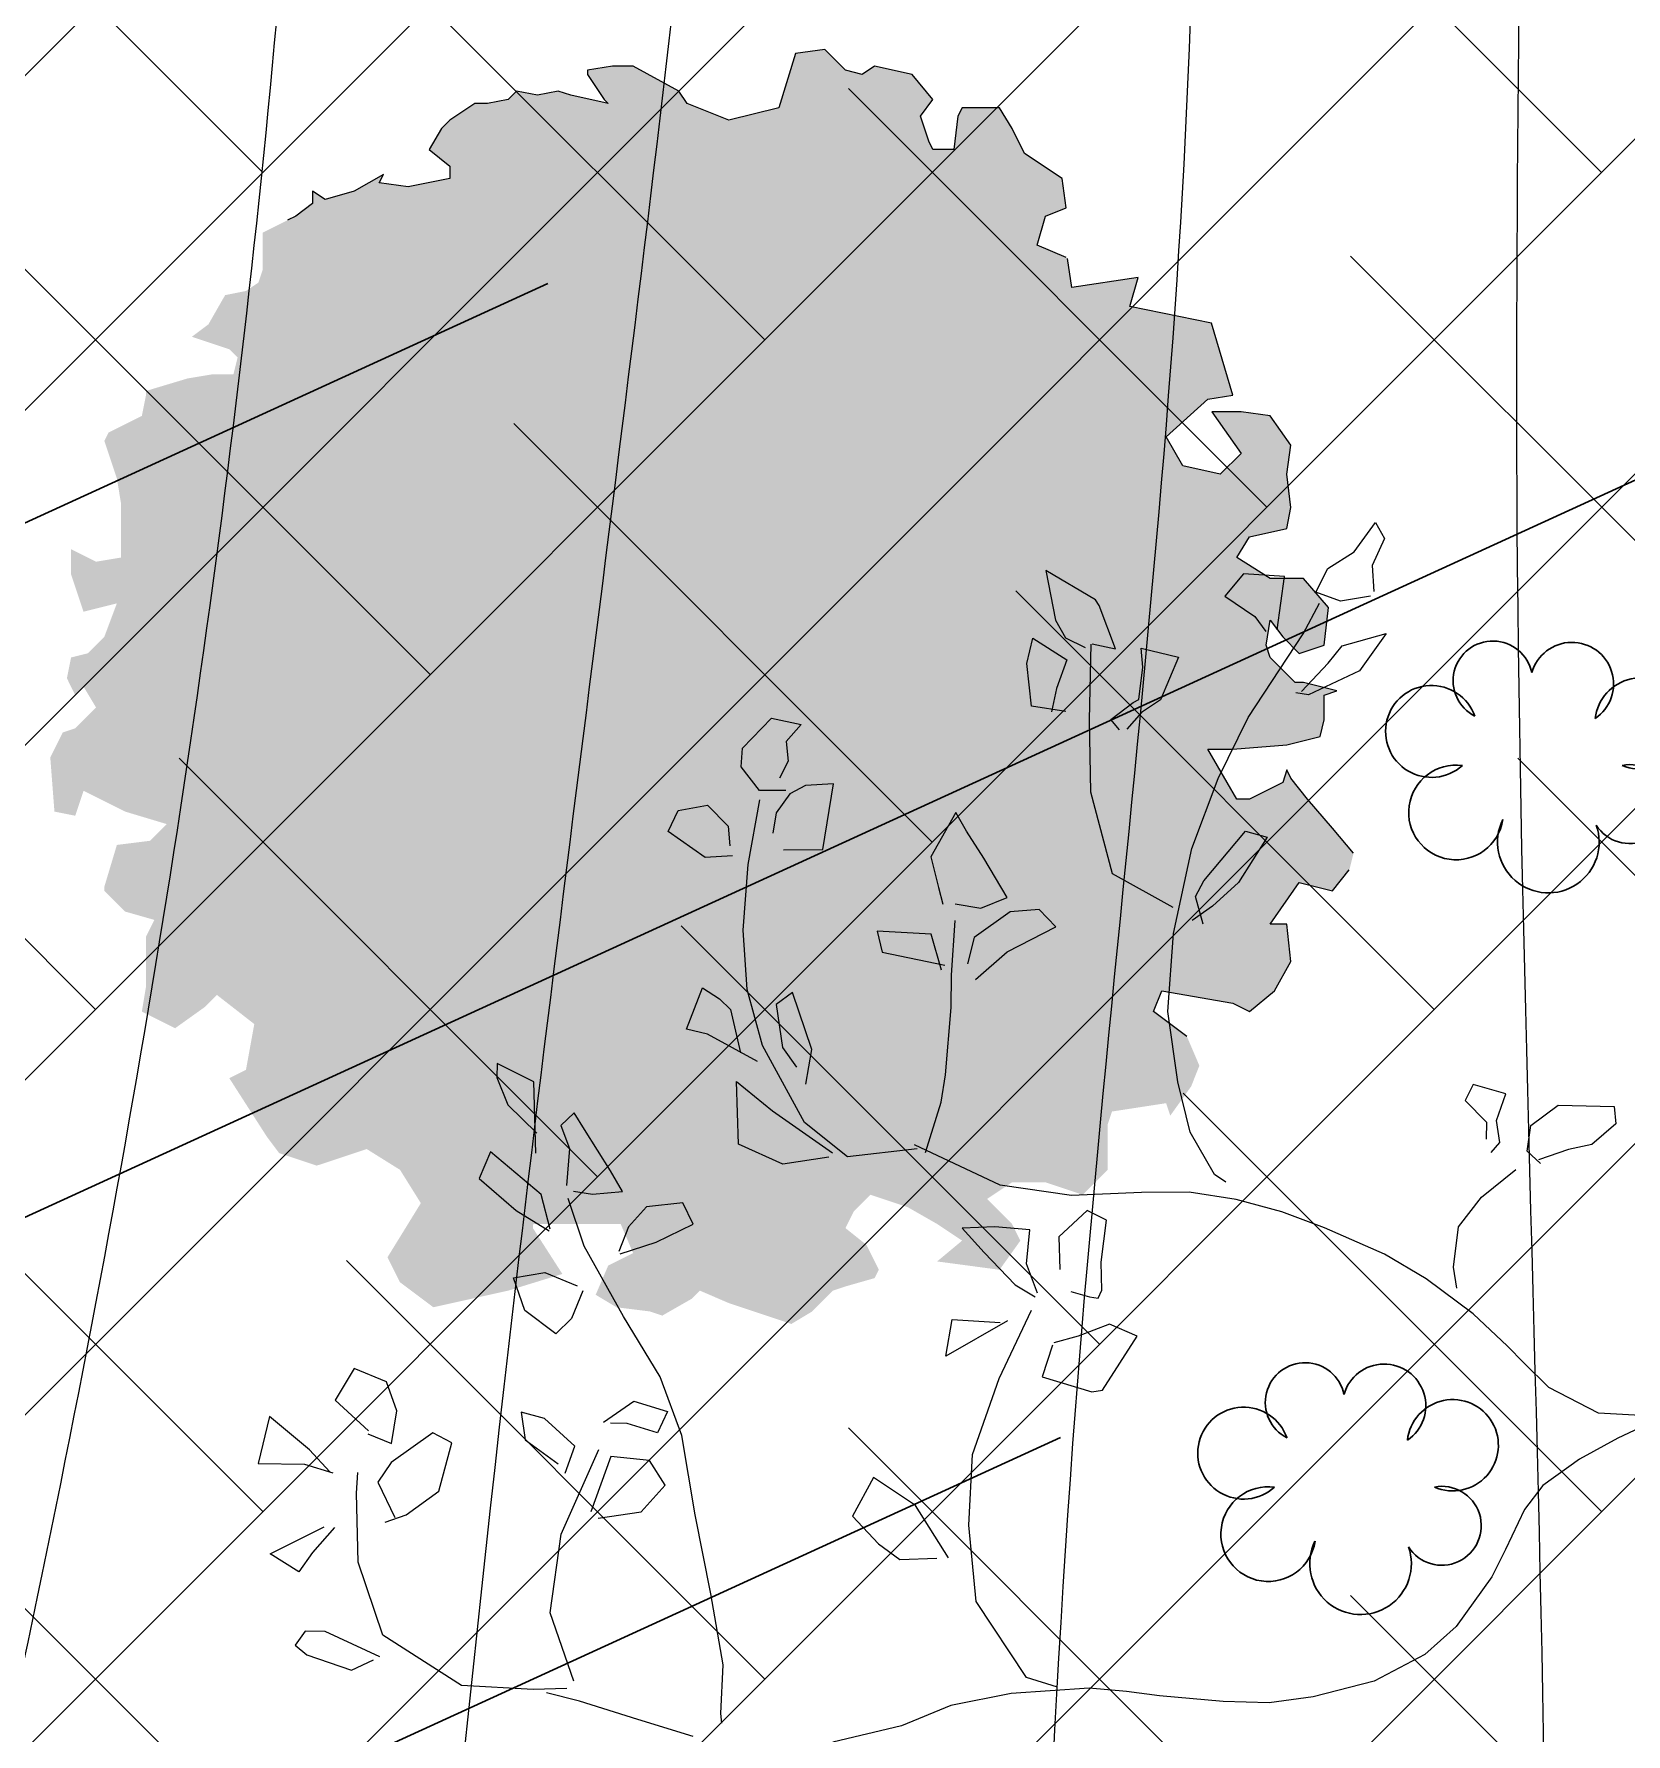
# Model space of a CAD drawing. Header units: millimetres. Extents: x 5637 to 6048, y 3385 to 3927.
# Drawn here: x 5852.146 to 5854.668, y 3749.111 to 3751.804 of the extents above; entities that cross this region are included whole.
import ezdxf

# ---------------------------------------------------------------- set-up
doc = ezdxf.new("R2010")
doc.units = ezdxf.units.MM
doc.linetypes.add('DASHEDX2', pattern=[38.1, 25.4, -12.7])
doc.layers.add('Contour Lines', color=253, linetype='Continuous')
doc.layers.add('plants1', color=7, linetype='Continuous', true_color=0x89ee5d)
doc.layers.add('project gr', color=250, linetype='Continuous', lineweight=30)
doc.layers.add('trees new', color=7, linetype='Continuous', lineweight=20)

# ---------------------------------------------------------------- blocks, each defined once
blk = doc.blocks.new('695')
at = {"layer": 'plants1'}
h = blk.add_hatch(color=256, dxfattribs=at)
h.set_gradient(color1=(75, 160, 114), color2=(211, 49, 119), rotation=225, name='INVHEMISPHERICAL')
h.paths.add_polyline_path([(2594.8059, 4785.6353), (2594.8389, 4785.5913), (2594.8828, 4785.5473), (2594.9488, 4785.5693), (2594.9598, 4785.6683), (2594.8938, 4785.7452), (2594.8059, 4785.7452), (2594.7179, 4785.8002), (2594.7509, 4785.8552), (2594.8498, 4785.8772), (2594.8608, 4785.9321), (2594.8498, 4786.0201), (2594.8608, 4786.0971), (2594.8059, 4786.1741), (2594.7289, 4786.185), (2594.6519, 4786.185), (2594.7289, 4786.0751), (2594.6739, 4786.0201), (2594.575, 4786.0421), (2594.531, 4786.1191), (2594.6409, 4786.218), (2594.7069, 4786.229), (2594.6513, 4786.419), (2594.4348, 4786.4629), (2594.4568, 4786.5399), (2594.282, 4786.5127), (2594.2709, 4786.5903), (2594.1901, 4786.6249), (2594.2121, 4786.7018), (2594.2671, 4786.7238), (2594.2561, 4786.8008), (2594.1571, 4786.8668), (2594.1241, 4786.9327), (2594.0912, 4786.9877), (2593.9922, 4786.9877), (2593.9812, 4786.9657), (2593.9702, 4786.8778), (2593.9152, 4786.8778), (2593.9042, 4786.8998), (2593.8822, 4786.9657), (2593.9152, 4787.0097), (2593.8602, 4787.0757), (2593.7613, 4787.0977), (2593.7283, 4787.0757), (2593.6843, 4787.0867), (2593.6293, 4787.1417), (2593.5524, 4787.1307), (2593.5084, 4786.9877), (2593.3764, 4786.9547), (2593.2665, 4786.9987), (2593.2445, 4787.0317), (2593.1235, 4787.0977), (2593.0686, 4787.0977), (2593.0026, 4787.0867), (2593.0026, 4787.0757), (2593.0466, 4787.0097), (2593.0576, 4786.9987), (2592.9586, 4787.0207), (2592.9256, 4787.0317), (2592.8706, 4787.0207), (2592.8157, 4787.0317), (2592.7937, 4787.0097), (2592.7387, 4786.9987), (2592.7167, 4786.9987), (2592.7057, 4786.9987), (2592.6397, 4786.9547), (2592.6178, 4786.9327), (2592.5848, 4786.8778), (2592.6397, 4786.8338), (2592.6397, 4786.8008), (2592.5298, 4786.7788), (2592.4528, 4786.7898), (2592.4638, 4786.8118), (2592.3868, 4786.7678), (2592.3099, 4786.7458), (2592.2769, 4786.7678), (2592.2769, 4786.7348), (2592.2329, 4786.7018), (2592.2109, 4786.6908), (2592.1449, 4786.6579), (2592.1449, 4786.6029), (2592.1449, 4786.5589), (2592.1339, 4786.5259), (2592.101, 4786.5039), (2592.046, 4786.4929), (2592.002, 4786.416), (2591.958, 4786.383), (2592.057, 4786.35), (2592.079, 4786.328), (2592.068, 4786.284), (2592.013, 4786.284), (2591.947, 4786.273), (2591.8371, 4786.24), (2591.8371, 4786.229), (2591.8261, 4786.1741), (2591.7381, 4786.1301), (2591.7271, 4786.1081), (2591.7601, 4786.0091), (2591.7711, 4785.9431), (2591.7711, 4785.8112), (2591.7711, 4785.8002), (2591.7051, 4785.7892), (2591.6391, 4785.8222), (2591.6391, 4785.7562), (2591.6501, 4785.7232), (2591.6721, 4785.6573), (2591.7601, 4785.6793), (2591.7271, 4785.5913), (2591.6831, 4785.5473), (2591.6391, 4785.5363), (2591.6282, 4785.4813), (2591.6501, 4785.4373), (2591.6721, 4785.4593), (2591.7051, 4785.4044), (2591.6501, 4785.3494), (2591.6172, 4785.3384), (2591.5842, 4785.2724), (2591.5952, 4785.1295), (2591.6501, 4785.1185), (2591.6721, 4785.1845), (2591.7821, 4785.1295), (2591.892, 4785.0965), (2591.8481, 4785.0525), (2591.7601, 4785.0415), (2591.7271, 4784.9316), (2591.7271, 4784.9206), (2591.7821, 4784.8656), (2591.8591, 4784.8436), (2591.8371, 4784.7996), (2591.8371, 4784.6677), (2591.8261, 4784.6017), (2591.914, 4784.5577), (2591.991, 4784.6127), (2592.024, 4784.6457), (2592.123, 4784.5687), (2592.101, 4784.4477), (2592.057, 4784.4258), (2592.1559, 4784.2718), (2592.1889, 4784.2278), (2592.2879, 4784.1949), (2592.4198, 4784.2388), (2592.5078, 4784.1839), (2592.5628, 4784.0959), (2592.4748, 4783.953), (2592.5078, 4783.887), (2592.5958, 4783.821), (2592.7937, 4783.865), (2592.9366, 4783.909), (2592.8588, 4784.0299), (2592.8597, 4784.0409), (2593.0906, 4784.0409), (2593.1235, 4783.9639), (2593.0576, 4783.931), (2593.0246, 4783.854), (2593.0796, 4783.821), (2593.1675, 4783.81), (2593.2005, 4783.799), (2593.2775, 4783.843), (2593.2995, 4783.865), (2593.3764, 4783.832), (2593.4424, 4783.81), (2593.5414, 4783.777), (2593.5964, 4783.81), (2593.6513, 4783.865), (2593.6843, 4783.876), (2593.7613, 4783.898), (2593.7723, 4783.92), (2593.7393, 4783.9859), (2593.6843, 4784.0299), (2593.7063, 4784.0739), (2593.7503, 4784.1179), (2593.8493, 4784.0849), (2593.9262, 4784.0409), (2593.9922, 4783.9969), (2593.9262, 4783.942), (2594.0912, 4783.92), (2594.1461, 4783.9969), (2594.1241, 4784.0409), (2594.0582, 4784.1069), (2594.1241, 4784.1509), (2594.2121, 4784.1509), (2594.3111, 4784.1179), (2594.377, 4784.1839), (2594.377, 4784.3048), (2594.388, 4784.3378), (2594.531, 4784.3598), (2594.542, 4784.3268), (2594.597, 4784.4038), (2594.6189, 4784.4587), (2594.586, 4784.5357), (2594.498, 4784.6017), (2594.52, 4784.6567), (2594.7069, 4784.6237), (2594.7509, 4784.6017), (2594.8169, 4784.6567), (2594.8608, 4784.7336), (2594.8498, 4784.8326), (2594.8059, 4784.8326), (2594.8828, 4784.9425), (2594.9708, 4784.9206), (2595.0148, 4784.9755), (2595.0258, 4785.0195), (2594.9708, 4785.0855), (2594.9048, 4785.1625), (2594.8608, 4785.2174), (2594.8498, 4785.2394), (2594.8389, 4785.2064), (2594.7509, 4785.1625), (2594.7179, 4785.1625), (2594.6409, 4785.2944), (2594.7069, 4785.2944), (2594.8498, 4785.3054), (2594.9378, 4785.3274), (2594.9488, 4785.3714), (2594.9488, 4785.4373), (2594.9818, 4785.4483), (2594.8938, 4785.4703), (2594.8718, 4785.4703), (2594.8059, 4785.5363), (2594.7949, 4785.5693)])
at = {"layer": 'plants1', "color": 3, "linetype": 'Continuous'}
for p, q in [((2593.6293, 4787.1417), (2593.5524, 4787.1307)), ((2593.6843, 4787.0867), (2593.6293, 4787.1417)), ((2593.0686, 4787.0977), (2593.0026, 4787.0867)), ((2593.1235, 4787.0977), (2593.0686, 4787.0977)), ((2593.2445, 4787.0317), (2593.1235, 4787.0977)), ((2593.5524, 4787.1307), (2593.5084, 4786.9877)), ((2593.7613, 4787.0977), (2593.7283, 4787.0757)), ((2593.8602, 4787.0757), (2593.7613, 4787.0977)), ((2593.0026, 4787.0867), (2593.0026, 4787.0867)), ((2593.0026, 4787.0867), (2593.0026, 4787.0757)), ((2593.0026, 4787.0757), (2593.0466, 4787.0097)), ((2593.7283, 4787.0757), (2593.6843, 4787.0867)), ((2593.9152, 4787.0097), (2593.8602, 4787.0757)), ((2592.7937, 4787.0097), (2592.7387, 4786.9987)), ((2592.8157, 4787.0317), (2592.7937, 4787.0097)), ((2592.8706, 4787.0207), (2592.8157, 4787.0317)), ((2592.8157, 4787.0317), (2592.8157, 4787.0317)), ((2592.9256, 4787.0317), (2592.8706, 4787.0207)), ((2592.9586, 4787.0207), (2592.9256, 4787.0317)), ((2593.0576, 4786.9987), (2592.9586, 4787.0207)), ((2593.0466, 4787.0097), (2593.0576, 4786.9987)), ((2593.2665, 4786.9987), (2593.2445, 4787.0317)), ((2593.8822, 4786.9657), (2593.9152, 4787.0097)), ((2592.7057, 4786.9987), (2592.6397, 4786.9547)), ((2592.7167, 4786.9987), (2592.7057, 4786.9987)), ((2592.7387, 4786.9987), (2592.7167, 4786.9987)), ((2593.3764, 4786.9547), (2593.2665, 4786.9987)), ((2593.5084, 4786.9877), (2593.3764, 4786.9547)), ((2593.9042, 4786.8998), (2593.8822, 4786.9657)), ((2593.9812, 4786.9657), (2593.9702, 4786.8778)), ((2593.9922, 4786.9877), (2593.9812, 4786.9657)), ((2594.0912, 4786.9877), (2593.9922, 4786.9877)), ((2594.1241, 4786.9327), (2594.0912, 4786.9877)), ((2592.6178, 4786.9327), (2592.5848, 4786.8778)), ((2592.6397, 4786.9547), (2592.6178, 4786.9327)), ((2594.1571, 4786.8668), (2594.1241, 4786.9327)), ((2592.5848, 4786.8778), (2592.6397, 4786.8338)), ((2593.9152, 4786.8778), (2593.9042, 4786.8998)), ((2593.9702, 4786.8778), (2593.9152, 4786.8778)), ((2592.6397, 4786.8338), (2592.6397, 4786.8008)), ((2594.2561, 4786.8008), (2594.1571, 4786.8668)), ((2592.4638, 4786.8118), (2592.3868, 4786.7678)), ((2592.4528, 4786.7898), (2592.4638, 4786.8118)), ((2592.5298, 4786.7788), (2592.4528, 4786.7898)), ((2592.6397, 4786.8008), (2592.5298, 4786.7788)), ((2594.2671, 4786.7238), (2594.2561, 4786.8008)), ((2592.2769, 4786.7348), (2592.2329, 4786.7018)), ((2592.3099, 4786.7458), (2592.2769, 4786.7678)), ((2592.2769, 4786.7678), (2592.2769, 4786.7348)), ((2592.3868, 4786.7678), (2592.3099, 4786.7458)), ((2592.2329, 4786.7018), (2592.2109, 4786.6908)), ((2594.1901, 4786.6249), (2594.2121, 4786.7018)), ((2594.2121, 4786.7018), (2594.2671, 4786.7238)), ((2594.2671, 4786.5919), (2594.1901, 4786.6249)), ((2594.282, 4786.5127), (2594.271, 4786.5896)), ((2594.4568, 4786.5399), (2594.282, 4786.5127)), ((2594.4348, 4786.4629), (2594.4568, 4786.5399)), ((2594.6513, 4786.419), (2594.4348, 4786.4629)), ((2594.7069, 4786.229), (2594.6513, 4786.419)), ((2594.531, 4786.1191), (2594.6409, 4786.218)), ((2594.6409, 4786.218), (2594.7069, 4786.229)), ((2594.6519, 4786.185), (2594.7289, 4786.0751)), ((2594.7289, 4786.185), (2594.6519, 4786.185)), ((2594.8059, 4786.1741), (2594.7289, 4786.185)), ((2594.8608, 4786.0971), (2594.8059, 4786.1741)), ((2594.575, 4786.0421), (2594.531, 4786.1191)), ((2594.7289, 4786.0751), (2594.6739, 4786.0201)), ((2594.8498, 4786.0201), (2594.8608, 4786.0971)), ((2594.6739, 4786.0201), (2594.575, 4786.0421)), ((2594.8608, 4785.9321), (2594.8498, 4786.0201)), ((2594.8498, 4785.8772), (2594.8608, 4785.9321)), ((2594.7179, 4785.8002), (2594.7509, 4785.8552)), ((2594.7509, 4785.8552), (2594.8498, 4785.8772)), ((2594.8059, 4785.7452), (2594.7179, 4785.8002)), ((2594.8938, 4785.7452), (2594.8059, 4785.7452)), ((2594.9598, 4785.6683), (2594.8938, 4785.7452)), ((2594.9488, 4785.5693), (2594.9598, 4785.6683)), ((2594.7949, 4785.5693), (2594.8059, 4785.6353)), ((2594.8059, 4785.6353), (2594.8389, 4785.5913)), ((2594.8059, 4785.5363), (2594.7949, 4785.5693)), ((2594.8389, 4785.5913), (2594.8828, 4785.5473)), ((2594.8828, 4785.5473), (2594.9488, 4785.5693)), ((2594.8718, 4785.4703), (2594.8059, 4785.5363)), ((2594.8938, 4785.4703), (2594.8718, 4785.4703)), ((2594.9818, 4785.4483), (2594.8938, 4785.4703)), ((2594.9488, 4785.4373), (2594.9818, 4785.4483)), ((2594.9488, 4785.3714), (2594.9488, 4785.4373)), ((2594.9378, 4785.3274), (2594.9488, 4785.3714)), ((2594.7069, 4785.2944), (2594.8498, 4785.3054)), ((2594.8498, 4785.3054), (2594.9378, 4785.3274)), ((2594.7179, 4785.1625), (2594.6409, 4785.2944)), ((2594.6409, 4785.2944), (2594.7069, 4785.2944)), ((2594.8498, 4785.2394), (2594.8389, 4785.2064)), ((2594.8608, 4785.2174), (2594.8498, 4785.2394)), ((2594.9048, 4785.1625), (2594.8608, 4785.2174)), ((2594.8389, 4785.2064), (2594.7509, 4785.1625)), ((2594.7509, 4785.1625), (2594.7179, 4785.1625)), ((2594.9708, 4785.0855), (2594.9048, 4785.1625)), ((2595.0258, 4785.0195), (2594.9708, 4785.0855)), ((2594.8059, 4784.8326), (2594.8828, 4784.9425)), ((2594.8828, 4784.9425), (2594.9708, 4784.9206)), ((2594.9708, 4784.9206), (2595.0148, 4784.9755)), ((2594.8498, 4784.8326), (2594.8059, 4784.8326)), ((2594.8608, 4784.7336), (2594.8498, 4784.8326)), ((2594.8169, 4784.6567), (2594.8608, 4784.7336)), ((2594.498, 4784.6017), (2594.52, 4784.6567)), ((2594.52, 4784.6567), (2594.7069, 4784.6237)), ((2594.7509, 4784.6017), (2594.8169, 4784.6567)), ((2594.586, 4784.5357), (2594.498, 4784.6017)), ((2594.7069, 4784.6237), (2594.7509, 4784.6017))]:
    blk.add_line(p, q, dxfattribs=at)
blk = doc.blocks.new('F1')
at = {"color": 92, "linetype": 'Continuous'}
for p, q in [((1.04822, -0.03692), (1.04882, -0.04024)), ((1.17962, -0.04666), (1.17212, -0.0508)), ((1.19562, -0.051), (1.17962, -0.04666)), ((1.16995, -0.05204), (1.18979, -0.0597)), ((1.19996, -0.05411), (1.19562, -0.051)), ((0.93114, -0.05742), (0.94229, -0.06011)), ((1.18979, -0.0597), (1.19679, -0.05929)), ((1.19679, -0.05929), (1.19996, -0.05411)), ((0.94229, -0.06011), (0.96181, -0.08558)), ((1.19612, -0.08703), (1.20046, -0.07999)), ((1.20046, -0.07999), (1.21096, -0.08558)), ((0.96181, -0.08558), (0.96619, -0.11229)), ((1.18896, -0.09634), (1.19612, -0.08703)), ((1.21096, -0.08558), (1.19262, -0.09634)), ((0.97258, -0.10028), (0.98542, -0.11788)), ((0.98958, -0.09862), (0.97658, -0.09987)), ((0.99742, -0.10359), (0.98958, -0.09862)), ((1.17129, -0.09945), (1.16412, -0.10256)), ((1.17479, -0.11332), (1.16795, -0.10131)), ((1.00725, -0.1127), (0.99742, -0.10359)), ((1.0966, -0.10587), (1.0816, -0.10918)), ((1.16412, -0.10256), (1.15312, -0.11167)), ((0.96619, -0.11229), (0.96659, -0.13713)), ((1.00075, -0.12678), (1.00725, -0.1127)), ((1.0816, -0.10918), (1.07377, -0.11912)), ((1.0936, -0.12782), (1.09927, -0.10794)), ((1.15312, -0.11167), (1.14978, -0.12885)), ((1.17062, -0.12057), (1.17479, -0.11332)), ((0.98542, -0.11788), (1.00075, -0.12678)), ((1.07377, -0.11912), (1.07994, -0.1274)), ((1.20096, -0.11788), (1.19079, -0.1156)), ((1.19196, -0.11581), (1.19963, -0.12305)), ((1.2173, -0.11705), (1.20096, -0.11788)), ((1.21446, -0.13382), (1.2173, -0.11705)), ((1.10927, -0.12098), (1.10644, -0.13071)), ((1.12411, -0.13175), (1.11194, -0.12409)), ((1.15662, -0.13196), (1.17062, -0.12057)), ((1.19963, -0.12305), (1.21446, -0.13382)), ((1.07994, -0.1274), (1.0936, -0.12782)), ((1.10644, -0.13071), (1.11778, -0.13962)), ((1.14978, -0.12885), (1.15662, -0.13196)), ((1.17095, -0.12719), (1.16979, -0.13879)), ((1.17946, -0.13009), (1.17095, -0.12719)), ((1.19179, -0.14107), (1.17929, -0.13113)), ((0.96659, -0.13713), (0.95902, -0.16446)), ((1.07477, -0.145), (1.07777, -0.13734)), ((1.07777, -0.13734), (1.0886, -0.13982)), ((1.12611, -0.14127), (1.12411, -0.13175)), ((1.09694, -0.13982), (1.08677, -0.1479)), ((1.0886, -0.13982), (1.09444, -0.13962)), ((1.11778, -0.13962), (1.12611, -0.14127)), ((1.16979, -0.13879), (1.17412, -0.14873)), ((1.18579, -0.15266), (1.19179, -0.14107)), ((1.08677, -0.1479), (1.07477, -0.145)), ((1.17412, -0.14873), (1.18579, -0.15266)), ((0.9224, -0.16281), (0.91157, -0.18268)), ((0.92607, -0.16198), (0.9224, -0.16281)), ((0.94391, -0.16612), (0.92607, -0.16198)), ((0.94107, -0.1775), (0.94391, -0.16612)), ((0.95902, -0.16446), (0.94926, -0.18931)), ((0.95741, -0.18496), (0.97825, -0.17109)), ((0.97825, -0.17109), (0.97691, -0.18413)), ((1.11061, -0.17543), (1.11578, -0.16964)), ((1.11578, -0.16964), (1.12728, -0.17709)), ((0.93224, -0.18123), (0.94057, -0.17833)), ((1.10727, -0.18537), (1.11061, -0.17543)), ((1.12728, -0.17709), (1.13195, -0.18827)), ((0.91157, -0.18268), (0.92157, -0.1862)), ((0.92157, -0.1862), (0.93224, -0.18123)), ((0.97691, -0.18413), (0.95991, -0.18413)), ((1.12111, -0.19096), (1.10944, -0.18703)), ((1.13195, -0.18827), (1.12111, -0.19096)), ((0.92607, -0.1951), (0.92507, -0.198)), ((0.92924, -0.19531), (0.92607, -0.1951)), ((0.93591, -0.19676), (0.92924, -0.19531)), ((0.94758, -0.19531), (0.95208, -0.20545)), ((0.95558, -0.19779), (0.94824, -0.19407)), ((0.92507, -0.198), (0.9259, -0.20773)), ((0.96725, -0.20835), (0.95558, -0.19779)), ((1.0951, -0.19924), (1.08277, -0.20421)), ((1.09277, -0.20897), (1.09561, -0.20007)), ((0.9259, -0.20773), (0.92507, -0.22264)), ((0.94141, -0.2156), (0.94024, -0.20421)), ((0.95208, -0.20545), (0.95174, -0.21746)), ((0.97558, -0.21643), (0.96725, -0.20835)), ((1.08277, -0.20421), (1.0701, -0.21146)), ((1.08694, -0.21643), (1.09277, -0.20897)), ((1.12028, -0.20628), (1.12428, -0.21829)), ((1.13261, -0.21208), (1.12061, -0.20566)), ((1.0701, -0.21146), (1.07427, -0.21871)), ((1.14645, -0.22243), (1.13261, -0.21208)), ((0.93207, -0.22554), (0.94141, -0.2156)), ((0.95174, -0.21746), (0.96408, -0.21767)), ((0.96408, -0.21767), (0.97558, -0.21643)), ((1.07427, -0.21871), (1.08694, -0.21643)), ((1.10627, -0.21953), (1.09577, -0.22119)), ((1.09577, -0.22119), (1.10044, -0.22823)), ((1.11294, -0.22015), (1.10627, -0.21953)), ((1.12428, -0.21829), (1.14311, -0.23196)), ((0.92507, -0.22264), (0.93207, -0.22554)), ((1.11544, -0.23506), (1.11561, -0.22202)), ((1.14311, -0.23196), (1.14645, -0.22243)), ((1.10044, -0.22823), (1.11061, -0.2421)), ((1.12711, -0.23258), (1.12945, -0.25763)), ((0.88396, -0.23879), (0.88814, -0.24127)), ((1.01756, -0.23879), (1.03348, -0.24976)), ((1.02409, -0.23817), (1.04009, -0.23465)), ((1.04009, -0.23465), (1.0561, -0.24065)), ((1.11894, -0.24293), (1.11544, -0.23506)), ((1.0561, -0.24065), (1.05826, -0.2626)), ((1.11061, -0.2421), (1.11461, -0.24769)), ((1.11461, -0.24769), (1.11894, -0.24293)), ((1.13811, -0.24893), (1.12728, -0.23962)), ((1.14261, -0.25825), (1.13811, -0.24893)), ((0.76437, -0.25846), (0.77471, -0.25411)), ((0.77387, -0.25287), (0.77887, -0.2568)), ((0.77887, -0.2568), (0.77821, -0.26591)), ((0.79154, -0.25556), (0.78871, -0.25929)), ((1.05826, -0.2626), (1.04493, -0.25307)), ((0.74837, -0.2686), (0.75637, -0.26073)), ((0.75637, -0.26073), (0.76437, -0.25846)), ((0.78871, -0.25929), (0.79038, -0.26695)), ((0.79388, -0.26612), (0.79355, -0.26011)), ((1.12945, -0.25763), (1.14278, -0.26322)), ((1.14278, -0.26322), (1.14261, -0.25825)), ((0.74937, -0.27461), (0.74837, -0.2686)), ((0.77821, -0.26591), (0.76904, -0.27378)), ((0.79038, -0.26695), (0.78771, -0.27647)), ((0.80188, -0.27316), (0.79388, -0.26612)), ((1.04293, -0.27564), (1.03759, -0.26902)), ((0.76904, -0.27378), (0.74937, -0.27461)), ((0.79938, -0.27895), (0.80188, -0.27316)), ((1.05143, -0.27005), (1.0696, -0.27854)), ((1.0621, -0.28765), (1.0576, -0.27274)), ((0.78771, -0.27647), (0.79938, -0.27895)), ((1.03259, -0.27564), (1.04076, -0.2951)), ((1.04626, -0.29055), (1.04293, -0.27564)), ((1.0696, -0.27854), (1.0771, -0.27978)), ((1.0771, -0.27978), (1.07243, -0.29469)), ((1.04076, -0.2951), (1.04626, -0.29055)), ((1.06627, -0.29117), (1.0621, -0.28765)), ((1.07243, -0.29469), (1.06627, -0.29117)), ((0.97675, -0.30401), (0.96625, -0.31456)), ((0.97825, -0.31871), (0.97992, -0.30939)), ((1.01025, -0.31146), (0.98792, -0.30835)), ((0.98892, -0.30649), (0.99342, -0.31891)), ((0.96625, -0.31456), (0.94974, -0.3245)), ((1.01242, -0.31871), (1.01025, -0.31146)), ((0.96625, -0.32864), (0.97825, -0.31871)), ((0.99342, -0.31891), (1.01242, -0.31871)), ((0.89807, -0.32885), (0.9014, -0.33837)), ((0.94974, -0.3245), (0.95608, -0.33009)), ((0.95608, -0.33009), (0.96625, -0.32864)), ((0.89523, -0.33548), (0.90207, -0.32989)), ((0.97658, -0.32926), (0.96758, -0.33361)), ((0.96758, -0.33361), (0.97675, -0.34686)), ((0.98575, -0.33009), (0.97658, -0.32926)), ((0.99192, -0.33548), (0.99008, -0.32968)), ((0.88673, -0.34438), (0.89523, -0.33548)), ((0.9014, -0.33837), (0.8989, -0.34417)), ((0.99542, -0.34604), (0.99192, -0.33548)), ((1.0651, -0.34169), (1.0746, -0.34044)), ((1.0746, -0.34044), (1.08827, -0.34873)), ((0.87773, -0.36094), (0.88673, -0.34438)), ((0.8989, -0.34417), (0.8854, -0.3626)), ((0.97675, -0.34686), (0.98342, -0.35597)), ((0.98758, -0.36218), (0.99542, -0.34604)), ((1.03343, -0.34604), (1.03126, -0.36943)), ((1.04726, -0.345), (1.03343, -0.34604)), ((1.06727, -0.35204), (1.06627, -0.34521)), ((1.05076, -0.35784), (1.05143, -0.35059)), ((1.0751, -0.35887), (1.06727, -0.35204)), ((1.08827, -0.34873), (1.08527, -0.35639)), ((0.98342, -0.35597), (0.98758, -0.36218)), ((1.04643, -0.36488), (1.05076, -0.35784)), ((1.08527, -0.35639), (1.0751, -0.35887)), ((0.8854, -0.3626), (0.87773, -0.36094)), ((1.04109, -0.36819), (1.04643, -0.36488)), ((1.03126, -0.36943), (1.04109, -0.36819)), ((1.04776, -0.37626), (1.05043, -0.37005)), ((1.04793, -0.36591), (1.0571, -0.36529)), ((1.0571, -0.36529), (1.0641, -0.37316)), ((1.04893, -0.38309), (1.04776, -0.37626)), ((1.0641, -0.37316), (1.0641, -0.37978)), ((1.0641, -0.37978), (1.0546, -0.39096)), ((1.04409, -0.38951), (1.04893, -0.38309)), ((1.0546, -0.39096), (1.04409, -0.38951)), ((0.92474, -0.40173), (0.92957, -0.39552)), ((0.93541, -0.39862), (0.9279, -0.40504)), ((0.93207, -0.3951), (0.93541, -0.39862)), ((0.95141, -0.40028), (0.96358, -0.40131)), ((0.95524, -0.40815), (0.95641, -0.39987)), ((0.91307, -0.42202), (0.9184, -0.4067)), ((0.9184, -0.4067), (0.92474, -0.40173)), ((0.92607, -0.40628), (0.9254, -0.41767)), ((0.9279, -0.40504), (0.92607, -0.40628)), ((0.96358, -0.40131), (0.96625, -0.41622)), ((0.84922, -0.4216), (0.86656, -0.41187)), ((0.86656, -0.41187), (0.87106, -0.41229)), ((0.95224, -0.4185), (0.95524, -0.40815)), ((0.86906, -0.41291), (0.86039, -0.42347)), ((0.9254, -0.41767), (0.9264, -0.4243)), ((0.96475, -0.42533), (0.95224, -0.4185)), ((0.96625, -0.41622), (0.96475, -0.42533)), ((0.84072, -0.43527), (0.84922, -0.4216)), ((0.86039, -0.42347), (0.85589, -0.42989)), ((0.9264, -0.4243), (0.91307, -0.42202)), ((0.93541, -0.42347), (0.94224, -0.43837)), ((0.94374, -0.42471), (0.93541, -0.42347)), ((0.95324, -0.42616), (0.94607, -0.42326)), ((0.85589, -0.42989), (0.84072, -0.43527)), ((0.95724, -0.43216), (0.95324, -0.42616)), ((0.87906, -0.43403), (0.87773, -0.45287)), ((0.88723, -0.43817), (0.88306, -0.4332)), ((0.96174, -0.44935), (0.95724, -0.43216)), ((0.89823, -0.44459), (0.88723, -0.43817)), ((0.94224, -0.43837), (0.94357, -0.44024)), ((0.94357, -0.44024), (0.96174, -0.44935)), ((0.84705, -0.4481), (0.85756, -0.44562)), ((0.85756, -0.44562), (0.86639, -0.4481)), ((0.86639, -0.4481), (0.86273, -0.4568)), ((0.89223, -0.45287), (0.89823, -0.44459)), ((0.84722, -0.45887), (0.84606, -0.44976)), ((0.87773, -0.45287), (0.89223, -0.45287)), ((0.84355, -0.4686), (0.84722, -0.45887)), ((0.86273, -0.4568), (0.85389, -0.46322)), ((0.85389, -0.46322), (0.84705, -0.47399)), ((0.84705, -0.47399), (0.84355, -0.4686))]:
    blk.add_line(p, q, dxfattribs=at)
at = {"color": 33, "linetype": 'Continuous'}
for p, q in [((1.04882, -0.04024), (1.04921, -0.05742)), ((1.04921, -0.05742), (1.05519, -0.08206)), ((1.05519, -0.08206), (1.06255, -0.10939)), ((1.06255, -0.10939), (1.06912, -0.13692)), ((1.06912, -0.13692), (1.07808, -0.15701)), ((1.07808, -0.15701), (1.09242, -0.1773)), ((1.09242, -0.1773), (1.10795, -0.20111)), ((1.10795, -0.20111), (1.11472, -0.21746)), ((0.80038, -0.20711), (0.80205, -0.21436)), ((0.80205, -0.21436), (0.80121, -0.22864)), ((0.80121, -0.22864), (0.79388, -0.23962)), ((0.99327, -0.24314), (1.01756, -0.23879)), ((0.79388, -0.23962), (0.78238, -0.25018)), ((0.88814, -0.24127), (0.89769, -0.25556)), ((1.04493, -0.25307), (1.02292, -0.23982)), ((1.03348, -0.24976), (1.05001, -0.27585)), ((0.89769, -0.25556), (0.90327, -0.27295)), ((1.03393, -0.26322), (1.03259, -0.27564)), ((0.90327, -0.27295), (0.90845, -0.29738)), ((1.05001, -0.27585), (1.05678, -0.2951)), ((0.90845, -0.29738), (0.90825, -0.32492)), ((1.05678, -0.2951), (1.05957, -0.31581)), ((1.05957, -0.31581), (1.05937, -0.339)), ((0.90825, -0.32492), (0.90387, -0.35514)), ((1.05937, -0.339), (1.05678, -0.36198)), ((0.90387, -0.35514), (0.8963, -0.3804)), ((0.8963, -0.3804), (0.88714, -0.40256)), ((0.88714, -0.40256), (0.86982, -0.4332)), ((0.86982, -0.4332), (0.86484, -0.44438))]:
    blk.add_line(p, q, dxfattribs=at)
for points in [[(0.72348, -0.16819), (0.72885, -0.16446), (0.7402, -0.15825), (0.75314, -0.14997), (0.76549, -0.13982), (0.77126, -0.13092), (0.77704, -0.11643), (0.78122, -0.10649), (0.79257, -0.08827), (0.80292, -0.07771), (0.82004, -0.06715), (0.84115, -0.06011), (0.85648, -0.05701), (0.87261, -0.05639), (0.89511, -0.0568), (0.90685, -0.05763), (0.91999, -0.05784), (0.94727, -0.05411), (0.96818, -0.04852), (0.9851, -0.04024), (1.0088, -0.03278)], [(1.05797, -0.03154), (1.07789, -0.0361), (1.09879, -0.04127), (1.11054, -0.04334)], [(1.10357, -0.04541), (1.11532, -0.04417), (1.1406, -0.04396), (1.16947, -0.0597), (1.17983, -0.08475), (1.18202, -0.10897), (1.18202, -0.11622)], [(1.10118, -0.04811), (1.11114, -0.0715), (1.10914, -0.09945), (1.09799, -0.13009)], [(0.72169, -0.16922), (0.72447, -0.16984), (0.73284, -0.16674), (0.74757, -0.16653), (0.76569, -0.1744), (0.77505, -0.18247), (0.78122, -0.18786), (0.79396, -0.19842), (0.81128, -0.2096), (0.82661, -0.21726), (0.84832, -0.22512), (0.86365, -0.22968), (0.87997, -0.23299), (0.8967, -0.23444), (0.91342, -0.2332), (0.93791, -0.23051), (0.9632, -0.23237), (0.99426, -0.24459)], [(0.99028, -0.2421), (0.9859, -0.26011), (0.9851, -0.26984), (0.9847, -0.29365), (0.9853, -0.30504), (0.9853, -0.3243)], [(0.90904, -0.33403), (0.93114, -0.34438), (0.9407, -0.37254), (0.94289, -0.398), (0.94409, -0.4245)]]:
    blk.add_lwpolyline(points, dxfattribs=at)
blk = doc.blocks.new('698')
at = {"layer": 'trees new', "color": 1, "lineweight": 30}
for centre, radius, start, end in [((2753.4206, 4756.0083), 0.063, 11.8154, 242.9742), ((2753.5458, 4756.0032), 0.066, 304.0063, 164.1291), ((2753.6546, 4755.9406), 0.0723, 246.3205, 173.7228), ((2753.3233, 4755.9281), 0.0728, 19.3407, 312.189), ((2753.3622, 4755.7998), 0.075, 82.3537, 351.3064), ((2753.6373, 4755.813), 0.0625, 212.0432, 100.8032), ((2753.5085, 4755.7529), 0.0805, 153.751, 19.5562)]:
    blk.add_arc(centre, radius, start, end, dxfattribs=at)

msp = doc.modelspace()

# ---------------------------------------------------------------- hatches: boundary and pattern name
at = {"layer": 'plants1'}
h = msp.add_hatch(dxfattribs=at)
h.set_pattern_fill('ANSI38', color=256, scale=3, style=0)
h.set_pattern_definition([(45, (2816.3681, -1263.7476), (-0.265165043, 0.265165043), []), (135, (2816.3681, -1263.7476), (-0.79549513, 0.265165043), [0.9375, -0.5625])])
h.paths.add_polyline_path([(5870.3125, 3744.3793), (5874.7779, 3746.3855), (5875.6062, 3746.724), (5876.7921, 3744.1475), (5877.7351, 3742.1647), (5869.5407, 3733.3364), (5853.8093, 3726.2344), (5851.8534, 3727.921), (5842.9467, 3747.4399), (5847.6748, 3749.8082), (5839.8228, 3765.658), (5841.7782, 3768.2633), (5864.1062, 3764.0312), (5865.9149, 3759.9999), (5862.5089, 3758.2206), (5863.5473, 3758.7658), (5867.8185, 3749.6286)])

# ---------------------------------------------------------------- linework, layer by layer
at = {"layer": 'Contour Lines', "lineweight": 5, "ltscale": 0.5}
for points, knots in [([(5864.5386, 3742.3002), (5863.9321, 3741.8677), (5862.9676, 3741.0638), (5861.5533, 3741.9566), (5861.3362, 3743.2586), (5861.5144, 3744.9802), (5861.5391, 3747.4941), (5860.445, 3750.5555), (5858.843, 3753.4406), (5857.8509, 3755.9644), (5856.2048, 3757.3073), (5856.3561, 3759.7309), (5855.5588, 3762.1851), (5853.9457, 3764.9605), (5852.7821, 3767.5702), (5850.3731, 3770.3884), (5847.9742, 3773.3919), (5844.3366, 3776.0099), (5840.5768, 3777.9533), (5836.2137, 3779.8307), (5832.3285, 3781.4848), (5828.2816, 3782.4639), (5824.9003, 3782.581), (5821.3714, 3782.4038), (5818.2936, 3783.5868), (5815.9272, 3784.5996), (5813.8613, 3785.1491), (5811.9549, 3785.4178), (5809.306, 3785.5846), (5806.2086, 3785.6633), (5803.4402, 3785.5269), (5800.9939, 3785.8468), (5798.6917, 3786.9212), (5796.2144, 3788.174), (5793.9729, 3789.1212), (5792.1158, 3789.2123), (5791.1009, 3789.2227), (5790.6219, 3789.2276)], [187.458138, 187.458138, 187.458138, 187.458138, 191.595726, 194.146697, 195.656341, 199.288248, 204.571161, 210.551528, 218.482102, 224.524351, 226.45973, 230.677182, 237.678962, 242.025465, 249.876236, 254.678533, 264.184, 272.843779, 281.301583, 289.558662, 301.347303, 306.576767, 314.421953, 321.618364, 327.466242, 333.931531, 337.100944, 340.249971, 345.468419, 353.017709, 358.832541, 362.074889, 367.707312, 373.888799, 378.856515, 382.076847, 384.954897, 384.954897, 384.954897, 384.954897]), ([(5793.0614, 3784.7174), (5793.7685, 3784.7216), (5795.453, 3784.7319), (5798.224, 3784.4343), (5801.2123, 3783.4041), (5804.6196, 3783.5258), (5807.7677, 3783.4581), (5810.4683, 3782.607), (5812.5228, 3781.4889), (5814.2432, 3780.1035), (5816.1365, 3779.3205), (5818.1848, 3778.9006), (5820.2886, 3778.9126), (5822.5968, 3779.3923), (5824.9459, 3779.9418), (5827.6052, 3780.4789), (5830.7585, 3779.994), (5833.8759, 3778.2845), (5837.5138, 3777.508), (5841.1311, 3775.3402), (5844.8707, 3773.827), (5847.4504, 3770.9787), (5849.3727, 3769.1225), (5851.0111, 3766.8205), (5852.4448, 3764.7529), (5853.7965, 3761.9324), (5855.1024, 3759.3708), (5855.9533, 3756.4087), (5857.0449, 3753.9316), (5858.3943, 3751.2955), (5859.2271, 3748.6735), (5859.7575, 3745.8991), (5859.6955, 3743.5388), (5859.0155, 3741.9177), (5859.0362, 3741.1928), (5859.0376, 3741.1622)], [0, 0, 0, 0, 4.241686, 10.106035, 16.641839, 22.965879, 30.38446, 35.42558, 39.77922, 44.357398, 48.605075, 51.916009, 56.864413, 61.089484, 66.03268, 71.372451, 77.243392, 84.702376, 92.539283, 99.252076, 109.917617, 116.227227, 122.050327, 125.941313, 133.144421, 137.103998, 144.692794, 150.340028, 155.535951, 160.90978, 168.095652, 171.935954, 177.847244, 181.98883, 182.17161, 182.17161, 182.17161, 182.17161]), ([(5820.9842, 3777.5819), (5821.8221, 3777.9192), (5823.7517, 3778.6961), (5826.6957, 3779.6691), (5830.3591, 3778.5246), (5834.0461, 3777.5006), (5838.173, 3775.9202), (5841.5288, 3774.2832), (5844.7698, 3772.3937), (5847.442, 3769.9168), (5849.8624, 3767.4082), (5851.524, 3765.1595), (5852.954, 3762.9962), (5853.697, 3760.5468), (5855.2748, 3757.7228), (5856.4087, 3754.5113), (5857.8445, 3750.9617), (5858.461, 3747.528), (5859.0092, 3744.7084), (5858.042, 3742.8129), (5857.8091, 3741.7765), (5857.7505, 3741.1622)], [0, 0, 0, 0, 5.460835, 12.575725, 17.778647, 27.941835, 35.74809, 44.192487, 50.354647, 58.162295, 65.944978, 71.240256, 74.93122, 81.431026, 86.432243, 94.282154, 101.857003, 109.226063, 115.527355, 118.075867, 121.785522, 121.785522, 121.785522, 121.785522]), ([(5884.1866, 3751.3327), (5883.8368, 3751.2203), (5882.6834, 3750.8499), (5881.1913, 3749.5522), (5879.8617, 3747.9875), (5878.5072, 3746.8624), (5876.8113, 3746.5033), (5875.4616, 3745.1792), (5873.5949, 3743.9488), (5871.7041, 3742.4313), (5869.0666, 3741.2101), (5866.7941, 3739.2973), (5864.2793, 3737.669), (5861.7508, 3736.9876), (5859.3477, 3736.311), (5857.5439, 3737.5912), (5856.412, 3738.4958), (5855.214, 3739.5783), (5856.3357, 3741.8314), (5856.9519, 3744.4555), (5857.646, 3747.3593), (5857.2317, 3750.106), (5856.6251, 3752.3143), (5856.1544, 3754.7267), (5855.1333, 3756.4774), (5854.3805, 3758.5754), (5853.4274, 3760.5399), (5852.4045, 3762.2761), (5851.6304, 3763.809), (5850.3663, 3765.8962), (5847.9145, 3767.4242), (5846.2205, 3770.2354), (5843.7249, 3771.7658), (5840.7558, 3773.7806), (5836.827, 3775.4815), (5833.0315, 3776.7274), (5829.9479, 3777.4749), (5827.9707, 3778.318), (5825.8248, 3778.1166), (5823.878, 3777.9326), (5822.6946, 3777.1617), (5822.1212, 3776.9229)], [0, 0, 0, 0, 2.193899, 7.234579, 11.481773, 14.643296, 17.540334, 21.577084, 25.651763, 31.017052, 36.041668, 42.949314, 48.815393, 53.710954, 58.887129, 62.657292, 66.103238, 68.072835, 71.39394, 78.863363, 85.531578, 88.658454, 95.430456, 99.320648, 103.276189, 107.466689, 112.684154, 116.348281, 119.546818, 123.007955, 130.828819, 136.280152, 142.264577, 148.059778, 157.875174, 167.770299, 171.987406, 176.977063, 180.319327, 184.767895, 188.53358, 188.53358, 188.53358, 188.53358]), ([(5837.3376, 3778.0861), (5837.4567, 3778.0356), (5838.3936, 3777.638), (5840.2076, 3776.868), (5842.6127, 3775.8489), (5844.6019, 3774.6281), (5846.1538, 3773.0957), (5848.339, 3771.3916), (5850.545, 3768.7488), (5852.6282, 3766.1697), (5854.1015, 3763.6489), (5854.894, 3760.965), (5855.8422, 3758.3546), (5856.6063, 3755.8394), (5857.808, 3753.9893), (5858.6823, 3751.6203), (5859.5406, 3749.5588), (5860.184, 3747.3512), (5860.3197, 3745.7116), (5860.4742, 3743.6902), (5859.9138, 3742.342), (5859.9855, 3741.3142), (5860.01, 3741.1622)], [94.458054, 94.458054, 94.458054, 94.458054, 95.233835, 100.564332, 106.282819, 110.904938, 114.444879, 119.334483, 127.488963, 134.986208, 139.233738, 144.896943, 151.686556, 155.946122, 160.578588, 164.804215, 171.05724, 173.986691, 178.545504, 180.915837, 186.052834, 186.965062, 186.965062, 186.965062, 186.965062]), ([(5815.3991, 3775.6154), (5815.939, 3775.4576), (5817.5892, 3774.9751), (5820.4265, 3775.2529), (5823.2225, 3776.9136), (5825.9409, 3777.404), (5829.1702, 3777.3043), (5832.0688, 3775.9004), (5835.1793, 3774.6219), (5837.7573, 3773.7907), (5840.269, 3772.8867), (5842.8976, 3771.7871), (5844.8144, 3769.6285), (5847.2741, 3767.7465), (5849.5471, 3765.7494), (5851.3811, 3762.8042), (5853.3703, 3759.9011), (5854.5939, 3756.6721), (5855.7973, 3754.1122), (5856.0121, 3751.5409), (5856.669, 3748.794), (5856.1025, 3745.7378), (5855.3856, 3743.4079), (5855.1842, 3741.4985), (5854.0551, 3740.3529), (5854.2744, 3739.1947), (5854.4593, 3738.5727), (5854.4889, 3738.4818)], [0, 0, 0, 0, 3.368582, 10.296889, 16.256087, 22.696739, 26.554062, 35.473877, 41.563714, 46.820093, 51.68125, 57.653136, 63.583146, 68.704941, 76.288027, 81.505954, 89.448826, 97.308451, 102.199087, 106.233794, 112.677146, 118.959872, 124.488632, 127.443011, 130.175128, 133.359741, 133.916012, 133.916012, 133.916012, 133.916012]), ([(5815.4006, 3774.8479), (5815.9367, 3774.699), (5817.33, 3774.6417), (5819.7037, 3774.579), (5822.4317, 3775.2395), (5824.839, 3776.2989), (5827.0645, 3776.2287), (5829.488, 3776.3587), (5831.9649, 3775.0348), (5835.3361, 3773.4586), (5839.0116, 3772.8256), (5842.063, 3770.9181), (5844.2864, 3769.1961), (5846.3598, 3767.1227), (5848.6923, 3765.205), (5850.5916, 3763.0046), (5852.2842, 3760.7496), (5853.6087, 3758.3162), (5854.7387, 3755.6538), (5855.3023, 3753.0753), (5855.189, 3750.2201), (5855.4546, 3747.4856), (5855.3264, 3744.8368), (5854.4487, 3742.7932), (5853.5564, 3741.1846), (5853.1832, 3739.6924), (5853.1163, 3738.8465), (5853.1522, 3738.4818)], [42.692782, 42.692782, 42.692782, 42.692782, 46.060057, 50.906989, 56.948749, 62.753691, 66.379682, 70.192314, 77.125733, 82.624523, 92.639787, 99.023713, 103.983495, 109.509187, 116.590663, 122.056083, 126.901487, 133.488008, 138.615112, 144.232588, 149.138987, 155.682577, 160.758918, 164.794384, 168.897624, 171.760891, 173.949994, 173.949994, 173.949994, 173.949994]), ([(5851.773, 3738.4818), (5851.7955, 3738.9565), (5852.3807, 3740.5281), (5853.5649, 3743.1484), (5854.7246, 3746.9033), (5854.4124, 3750.8317), (5854.608, 3754.361), (5853.734, 3757.4037), (5852.1188, 3760.429), (5849.6423, 3762.8879), (5847.3351, 3765.7785), (5844.3209, 3767.4378), (5842.2449, 3769.9394), (5839.4485, 3771.7964), (5835.6795, 3772.5787), (5832.0938, 3774.2846), (5828.6075, 3775.2606), (5825.8745, 3775.3795), (5823.3457, 3775.0325), (5820.7736, 3774.5374), (5818.0839, 3773.6917), (5816.2737, 3774.0825), (5815.4006, 3774.3101)], [94.244995, 94.244995, 94.244995, 94.244995, 97.19361, 103.650156, 112.031449, 120.155656, 127.146987, 133.088363, 138.886795, 147.531845, 153.914903, 160.882604, 167.755177, 173.24132, 180.649841, 190.561098, 197.012588, 202.217563, 206.850725, 212.277341, 218.023926, 223.312188, 223.312188, 223.312188, 223.312188]), ([(5809.6417, 3770.8094), (5809.9279, 3771.3901), (5810.5156, 3772.5822), (5812.0256, 3774.0445), (5814.0448, 3774.0013), (5815.7745, 3773.0926), (5817.8021, 3773.312), (5820.1122, 3773.5475), (5822.6521, 3774.0801), (5825.7876, 3774.1415), (5828.8933, 3774.1229), (5831.9073, 3772.9142), (5835.085, 3771.9618), (5838.2325, 3771.4309), (5840.4501, 3770.1328), (5842.556, 3768.7426), (5844.2835, 3766.5697), (5846.7376, 3765.0825), (5848.6388, 3763.4297), (5850.0883, 3761.5361), (5852.0027, 3759.4605), (5853.3518, 3757.1223), (5853.6737, 3754.5851), (5854.129, 3752.2127), (5853.673, 3749.3608), (5853.7672, 3746.1196), (5852.4847, 3743.2052), (5851.6806, 3740.3987), (5850.0923, 3738.4305), (5850.2337, 3736.8752), (5850.3304, 3736.3617), (5850.3536, 3736.2524)], [0, 0, 0, 0, 3.903167, 8.011972, 11.716278, 15.131973, 19.529886, 23.491957, 29.195048, 34.986382, 42.336081, 47.532873, 54.294677, 62.308167, 66.376777, 69.604297, 77.413343, 82.685108, 86.711722, 92.457915, 96.929143, 103.700355, 108.140044, 112.200056, 118.095609, 125.302924, 131.360892, 136.881783, 142.945903, 145.362914, 146.022011, 146.022011, 146.022011, 146.022011]), ([(5849.341, 3736.2524), (5849.3135, 3736.4794), (5849.2449, 3737.351), (5849.3756, 3739.4156), (5850.598, 3742.2979), (5852.5493, 3745.6292), (5852.798, 3749.1947), (5853.2395, 3752.2761), (5853.4168, 3754.9177), (5852.701, 3757.5794), (5851.026, 3760.2308), (5848.6851, 3762.211), (5846.8683, 3764.7164), (5844.5439, 3765.1245), (5843.7534, 3766.173), (5843.4957, 3766.4982)], [56.598465, 56.598465, 56.598465, 56.598465, 57.947659, 61.751135, 68.954924, 76.446415, 84.650866, 89.938679, 95.231004, 100.373465, 106.199715, 113.717393, 118.817296, 124.109033, 126.563735, 126.563735, 126.563735, 126.563735]), ([(5842.7414, 3766.1821), (5843.2502, 3765.7025), (5844.4577, 3764.6656), (5846.463, 3763.4833), (5848.2843, 3762.1066), (5849.8905, 3760.2589), (5851.3792, 3758.4874), (5852.5586, 3756.3817), (5852.6242, 3754.3435), (5852.6036, 3752.2166), (5852.3197, 3749.9857), (5851.7248, 3747.4465), (5851.145, 3745.1943), (5850.0635, 3742.9082), (5848.687, 3740.6828), (5848.0563, 3738.1617), (5848.0309, 3736.6358), (5848.0436, 3736.2524)], [53.361038, 53.361038, 53.361038, 53.361038, 57.554467, 62.866008, 67.312234, 71.174424, 77.503575, 81.252069, 85.335026, 89.482775, 94.074004, 98.76613, 105.146576, 107.952626, 113.908034, 120.811105, 123.119982, 123.119982, 123.119982, 123.119982])]:
    msp.add_open_spline(points, degree=3, knots=knots, dxfattribs=at)
at = {"layer": 'project gr', "linetype": 'DASHEDX2', "lineweight": 30}
for p, q in [((5867.1176, 3756.7863), (5843.5064, 3745.9833)), ((5852.9599, 3751.4083), (5843.0904, 3746.8927)), ((5853.7722, 3749.5806), (5843.9225, 3745.074))]:
    msp.add_line(p, q, dxfattribs=at)

# ---------------------------------------------------------------- block references
at = {"layer": 'plants1', "color": 4, "lineweight": 30, "xscale": 0.599999999999909, "yscale": 0.599999999999909, "zscale": 0.599999999999909}
msp.add_blockref('695', (4297.2209, 879.4942), dxfattribs=at)
at = {"layer": 'trees new', "color": 84, "xscale": 4.499999999995827, "yscale": 4.499999999995827, "zscale": 4.499999999995827, "rotation": 176.1350928566816}
msp.add_blockref('F1', (5857.9307, 3748.6446, -4146.8315), dxfattribs=at)
at = {"layer": 'trees new', "color": 84}
for p in [(3101.0367, -1005.2292), (3100.7391, -1006.3723)]:
    msp.add_blockref('698', p, dxfattribs=at)

doc.saveas('drawing.dxf')
